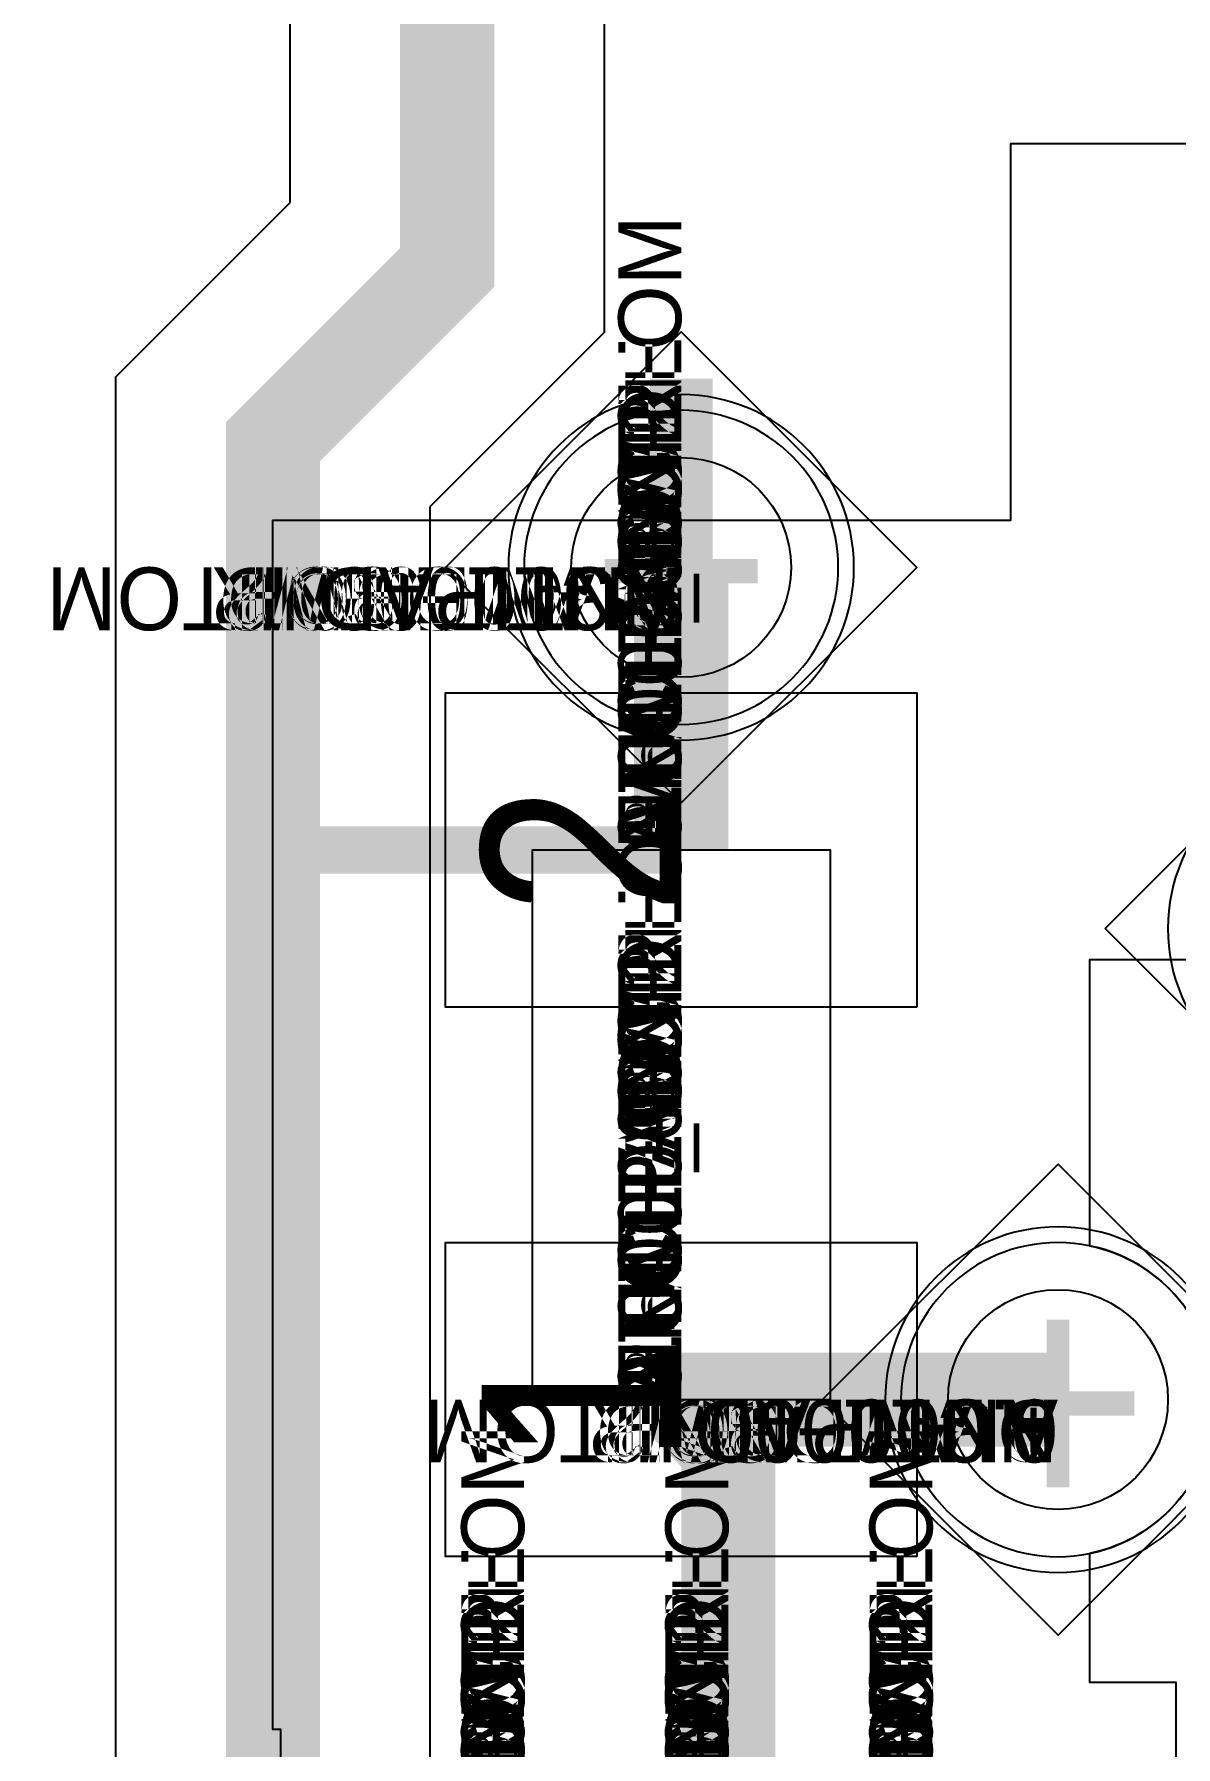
# Model space of a CAD drawing. Extents: x 0 to 323, y 0 to 320.
# Drawn here: x 130.25 to 133.89, y 165.95 to 171.4 of the extents above; entities that cross this region are included whole.
import ezdxf
from ezdxf.enums import TextEntityAlignment as Align

# ---------------------------------------------------------------- set-up
doc = ezdxf.new("R2010")
doc.units = 0
doc.header["$MEASUREMENT"] = 0
doc.layers.get('0').update_dxf_attribs({"linetype": 'CONTINUOUS'})
for name, color, linetype in [('CDN_FIGURES', 7, 'CONTINUOUS'), ('ETCH_BOTTOM', 7, 'CONTINUOUS'), ('ETCH_GND', 3, 'CONTINUOUS'), ('ETCH_INT1', 4, 'CONTINUOUS'), ('ETCH_INT2', 5, 'CONTINUOUS'), ('ETCH_PWR', 6, 'CONTINUOUS'), ('ETCH_TOP', 2, 'CONTINUOUS'), ('MANUFACTURING_NCLEGEND-1-6', 8, 'CONTINUOUS'), ('PACKAGE_GEOMETRY_ASSEMBLY_TOP', 11, 'CONTINUOUS'), ('PACKAGE_GEOMETRY_PIN_NUMBER', 9, 'CONTINUOUS')]:
    doc.layers.add(name, color=color, linetype=linetype)

# ---------------------------------------------------------------- blocks, each defined once
blk = doc.blocks.new('PAD_INFO')
for tag in ['SHAPE_TYPE', 'PAD_HEIGHT', 'PAD_LAYER', 'PAD_TYPE', 'PAD_WIDTH']:
    blk.add_attdef(tag, (0, 0), '', height=0.2)
at = {"flags": 2}
blk.add_attdef('CDN_TYPE', (0, 0), '', height=0.2, dxfattribs=at)
blk = doc.blocks.new('DRILL_INFO')
at = {"flags": 2}
blk.add_attdef('CDN_TYPE', (0, 0), '', height=0.2, dxfattribs=at)
for tag in ['FSHAPE', 'FCHAR', 'DRILL_HEIGHT', 'DIAMETER', 'PLATED', 'DRILL_WIDTH']:
    blk.add_attdef(tag, (0, 0), '', height=0.2)
blk = doc.blocks.new('VIA0700X0300')
at = {"layer": 'ETCH_BOTTOM'}
blk.add_circle((0, 0), 0.35, dxfattribs=at)
at = {"layer": 'ETCH_GND'}
blk.add_circle((0, 0), 0.35, dxfattribs=at)
at = {"layer": 'ETCH_INT1'}
blk.add_circle((0, 0), 0.35, dxfattribs=at)
at = {"layer": 'ETCH_INT2'}
blk.add_circle((0, 0), 0.35, dxfattribs=at)
at = {"layer": 'ETCH_PWR'}
blk.add_circle((0, 0), 0.35, dxfattribs=at)
at = {"layer": 'ETCH_TOP'}
blk.add_circle((0, 0), 0.35, dxfattribs=at)
ref = blk.add_blockref('PAD_INFO', (0, 0))
ref.add_attrib('PAD_LAYER', 'ETCH_TOP', (0, 0), dxfattribs={"height": 0.2})
ref.add_attrib('SHAPE_TYPE', 'NULL', (0, 0), dxfattribs={"height": 0.2})
ref.add_attrib('PAD_TYPE', 'ANTIPAD', (0, 0), dxfattribs={"height": 0.2})
ref.add_attrib('PAD_WIDTH', '0.000000', (0, 0), dxfattribs={"height": 0.2})
ref.add_attrib('PAD_HEIGHT', '0.000000', (0, 0), dxfattribs={"height": 0.2})
ref = blk.add_blockref('PAD_INFO', (0, 0))
ref.add_attrib('PAD_LAYER', 'ETCH_GND', (0, 0), dxfattribs={"height": 0.2})
ref.add_attrib('SHAPE_TYPE', 'NULL', (0, 0), dxfattribs={"height": 0.2})
ref.add_attrib('PAD_TYPE', 'ANTIPAD', (0, 0), dxfattribs={"height": 0.2})
ref.add_attrib('PAD_WIDTH', '0.000000', (0, 0), dxfattribs={"height": 0.2})
ref.add_attrib('PAD_HEIGHT', '0.000000', (0, 0), dxfattribs={"height": 0.2})
ref = blk.add_blockref('PAD_INFO', (0, 0))
ref.add_attrib('PAD_LAYER', 'ETCH_INT1', (0, 0), dxfattribs={"height": 0.2})
ref.add_attrib('SHAPE_TYPE', 'NULL', (0, 0), dxfattribs={"height": 0.2})
ref.add_attrib('PAD_TYPE', 'ANTIPAD', (0, 0), dxfattribs={"height": 0.2})
ref.add_attrib('PAD_WIDTH', '0.000000', (0, 0), dxfattribs={"height": 0.2})
ref.add_attrib('PAD_HEIGHT', '0.000000', (0, 0), dxfattribs={"height": 0.2})
ref = blk.add_blockref('PAD_INFO', (0, 0))
ref.add_attrib('PAD_LAYER', 'ETCH_INT2', (0, 0), dxfattribs={"height": 0.2})
ref.add_attrib('SHAPE_TYPE', 'NULL', (0, 0), dxfattribs={"height": 0.2})
ref.add_attrib('PAD_TYPE', 'ANTIPAD', (0, 0), dxfattribs={"height": 0.2})
ref.add_attrib('PAD_WIDTH', '0.000000', (0, 0), dxfattribs={"height": 0.2})
ref.add_attrib('PAD_HEIGHT', '0.000000', (0, 0), dxfattribs={"height": 0.2})
ref = blk.add_blockref('PAD_INFO', (0, 0))
ref.add_attrib('PAD_LAYER', 'ETCH_PWR', (0, 0), dxfattribs={"height": 0.2})
ref.add_attrib('SHAPE_TYPE', 'NULL', (0, 0), dxfattribs={"height": 0.2})
ref.add_attrib('PAD_TYPE', 'ANTIPAD', (0, 0), dxfattribs={"height": 0.2})
ref.add_attrib('PAD_WIDTH', '0.000000', (0, 0), dxfattribs={"height": 0.2})
ref.add_attrib('PAD_HEIGHT', '0.000000', (0, 0), dxfattribs={"height": 0.2})
ref = blk.add_blockref('PAD_INFO', (0, 0))
ref.add_attrib('PAD_LAYER', 'ETCH_BOTTOM', (0, 0), dxfattribs={"height": 0.2})
ref.add_attrib('SHAPE_TYPE', 'NULL', (0, 0), dxfattribs={"height": 0.2})
ref.add_attrib('PAD_TYPE', 'ANTIPAD', (0, 0), dxfattribs={"height": 0.2})
ref.add_attrib('PAD_WIDTH', '0.000000', (0, 0), dxfattribs={"height": 0.2})
ref.add_attrib('PAD_HEIGHT', '0.000000', (0, 0), dxfattribs={"height": 0.2})
ref = blk.add_blockref('PAD_INFO', (0, 0))
ref.add_attrib('PAD_LAYER', 'ETCH_TOP', (0, 0), dxfattribs={"height": 0.2})
ref.add_attrib('SHAPE_TYPE', 'NULL', (0, 0), dxfattribs={"height": 0.2})
ref.add_attrib('PAD_TYPE', 'THERMAL', (0, 0), dxfattribs={"height": 0.2})
ref.add_attrib('PAD_WIDTH', '0.000000', (0, 0), dxfattribs={"height": 0.2})
ref.add_attrib('PAD_HEIGHT', '0.000000', (0, 0), dxfattribs={"height": 0.2})
ref = blk.add_blockref('PAD_INFO', (0, 0))
ref.add_attrib('PAD_LAYER', 'ETCH_GND', (0, 0), dxfattribs={"height": 0.2})
ref.add_attrib('SHAPE_TYPE', 'NULL', (0, 0), dxfattribs={"height": 0.2})
ref.add_attrib('PAD_TYPE', 'THERMAL', (0, 0), dxfattribs={"height": 0.2})
ref.add_attrib('PAD_WIDTH', '0.000000', (0, 0), dxfattribs={"height": 0.2})
ref.add_attrib('PAD_HEIGHT', '0.000000', (0, 0), dxfattribs={"height": 0.2})
ref = blk.add_blockref('PAD_INFO', (0, 0))
ref.add_attrib('PAD_LAYER', 'ETCH_INT1', (0, 0), dxfattribs={"height": 0.2})
ref.add_attrib('SHAPE_TYPE', 'NULL', (0, 0), dxfattribs={"height": 0.2})
ref.add_attrib('PAD_TYPE', 'THERMAL', (0, 0), dxfattribs={"height": 0.2})
ref.add_attrib('PAD_WIDTH', '0.000000', (0, 0), dxfattribs={"height": 0.2})
ref.add_attrib('PAD_HEIGHT', '0.000000', (0, 0), dxfattribs={"height": 0.2})
ref = blk.add_blockref('PAD_INFO', (0, 0))
ref.add_attrib('PAD_LAYER', 'ETCH_INT2', (0, 0), dxfattribs={"height": 0.2})
ref.add_attrib('SHAPE_TYPE', 'NULL', (0, 0), dxfattribs={"height": 0.2})
ref.add_attrib('PAD_TYPE', 'THERMAL', (0, 0), dxfattribs={"height": 0.2})
ref.add_attrib('PAD_WIDTH', '0.000000', (0, 0), dxfattribs={"height": 0.2})
ref.add_attrib('PAD_HEIGHT', '0.000000', (0, 0), dxfattribs={"height": 0.2})
ref = blk.add_blockref('PAD_INFO', (0, 0))
ref.add_attrib('PAD_LAYER', 'ETCH_PWR', (0, 0), dxfattribs={"height": 0.2})
ref.add_attrib('SHAPE_TYPE', 'NULL', (0, 0), dxfattribs={"height": 0.2})
ref.add_attrib('PAD_TYPE', 'THERMAL', (0, 0), dxfattribs={"height": 0.2})
ref.add_attrib('PAD_WIDTH', '0.000000', (0, 0), dxfattribs={"height": 0.2})
ref.add_attrib('PAD_HEIGHT', '0.000000', (0, 0), dxfattribs={"height": 0.2})
ref = blk.add_blockref('PAD_INFO', (0, 0))
ref.add_attrib('PAD_LAYER', 'ETCH_BOTTOM', (0, 0), dxfattribs={"height": 0.2})
ref.add_attrib('SHAPE_TYPE', 'NULL', (0, 0), dxfattribs={"height": 0.2})
ref.add_attrib('PAD_TYPE', 'THERMAL', (0, 0), dxfattribs={"height": 0.2})
ref.add_attrib('PAD_WIDTH', '0.000000', (0, 0), dxfattribs={"height": 0.2})
ref.add_attrib('PAD_HEIGHT', '0.000000', (0, 0), dxfattribs={"height": 0.2})
ref = blk.add_blockref('PAD_INFO', (0, 0))
ref.add_attrib('PAD_LAYER', 'ETCH_TOP', (0, 0), dxfattribs={"height": 0.2})
ref.add_attrib('SHAPE_TYPE', 'CIRCLE', (0, 0), dxfattribs={"height": 0.2})
ref.add_attrib('PAD_TYPE', 'REGULAR', (0, 0), dxfattribs={"height": 0.2})
ref.add_attrib('PAD_WIDTH', '0.700000', (0, 0), dxfattribs={"height": 0.2})
ref.add_attrib('PAD_HEIGHT', '0.700000', (0, 0), dxfattribs={"height": 0.2})
ref = blk.add_blockref('PAD_INFO', (0, 0))
ref.add_attrib('PAD_LAYER', 'ETCH_GND', (0, 0), dxfattribs={"height": 0.2})
ref.add_attrib('SHAPE_TYPE', 'CIRCLE', (0, 0), dxfattribs={"height": 0.2})
ref.add_attrib('PAD_TYPE', 'REGULAR', (0, 0), dxfattribs={"height": 0.2})
ref.add_attrib('PAD_WIDTH', '0.700000', (0, 0), dxfattribs={"height": 0.2})
ref.add_attrib('PAD_HEIGHT', '0.700000', (0, 0), dxfattribs={"height": 0.2})
ref = blk.add_blockref('PAD_INFO', (0, 0))
ref.add_attrib('PAD_LAYER', 'ETCH_INT1', (0, 0), dxfattribs={"height": 0.2})
ref.add_attrib('SHAPE_TYPE', 'CIRCLE', (0, 0), dxfattribs={"height": 0.2})
ref.add_attrib('PAD_TYPE', 'REGULAR', (0, 0), dxfattribs={"height": 0.2})
ref.add_attrib('PAD_WIDTH', '0.700000', (0, 0), dxfattribs={"height": 0.2})
ref.add_attrib('PAD_HEIGHT', '0.700000', (0, 0), dxfattribs={"height": 0.2})
ref = blk.add_blockref('PAD_INFO', (0, 0))
ref.add_attrib('PAD_LAYER', 'ETCH_INT2', (0, 0), dxfattribs={"height": 0.2})
ref.add_attrib('SHAPE_TYPE', 'CIRCLE', (0, 0), dxfattribs={"height": 0.2})
ref.add_attrib('PAD_TYPE', 'REGULAR', (0, 0), dxfattribs={"height": 0.2})
ref.add_attrib('PAD_WIDTH', '0.700000', (0, 0), dxfattribs={"height": 0.2})
ref.add_attrib('PAD_HEIGHT', '0.700000', (0, 0), dxfattribs={"height": 0.2})
ref = blk.add_blockref('PAD_INFO', (0, 0))
ref.add_attrib('PAD_LAYER', 'ETCH_PWR', (0, 0), dxfattribs={"height": 0.2})
ref.add_attrib('SHAPE_TYPE', 'CIRCLE', (0, 0), dxfattribs={"height": 0.2})
ref.add_attrib('PAD_TYPE', 'REGULAR', (0, 0), dxfattribs={"height": 0.2})
ref.add_attrib('PAD_WIDTH', '0.700000', (0, 0), dxfattribs={"height": 0.2})
ref.add_attrib('PAD_HEIGHT', '0.700000', (0, 0), dxfattribs={"height": 0.2})
ref = blk.add_blockref('PAD_INFO', (0, 0))
ref.add_attrib('PAD_LAYER', 'ETCH_BOTTOM', (0, 0), dxfattribs={"height": 0.2})
ref.add_attrib('SHAPE_TYPE', 'CIRCLE', (0, 0), dxfattribs={"height": 0.2})
ref.add_attrib('PAD_TYPE', 'REGULAR', (0, 0), dxfattribs={"height": 0.2})
ref.add_attrib('PAD_WIDTH', '0.700000', (0, 0), dxfattribs={"height": 0.2})
ref.add_attrib('PAD_HEIGHT', '0.700000', (0, 0), dxfattribs={"height": 0.2})
ref = blk.add_blockref('DRILL_INFO', (0, 0))
ref.add_attrib('DIAMETER', '0.300000', (0, 0), dxfattribs={"height": 0.2})
ref.add_attrib('PLATED', 'PLATED', (0, 0), dxfattribs={"height": 0.2})
ref.add_attrib('FSHAPE', 'DIAMOND', (0, 0), dxfattribs={"height": 0.2})
ref.add_attrib('FCHAR', '+', (0, 0), dxfattribs={"height": 0.2})
ref.add_attrib('DRILL_WIDTH', '1.500000', (0, 0), dxfattribs={"height": 0.2})
ref.add_attrib('DRILL_HEIGHT', '1.500000', (0, 0), dxfattribs={"height": 0.2})
for tag in ['CDN_TYPE', 'PIN']:
    blk.add_attdef(tag, (0, 0), '', height=0.2)
at = {"flags": 2}
for tag in ['PSTKNAME', 'BBV']:
    blk.add_attdef(tag, (0, 0), '', height=0.2, dxfattribs=at)
blk = doc.blocks.new('FIGURE_DIAMOND')
at = {"layer": 'CDN_FIGURES'}
blk.add_lwpolyline([(-0.5, 0), (0, 0.5), (0.5, 0), (0, -0.5)], close=True, dxfattribs=at)
blk = doc.blocks.new('RC1300X0450TS_NS')
at = {"layer": 'ETCH_TOP'}
blk.add_lwpolyline([(-0.65, -0.225), (-0.65, 0.225), (0.65, 0.225), (0.65, -0.225)], close=True, dxfattribs=at)
ref = blk.add_blockref('PAD_INFO', (0, 0))
ref.add_attrib('PAD_LAYER', 'ETCH_TOP', (0, 0), dxfattribs={"height": 0.2})
ref.add_attrib('SHAPE_TYPE', 'NULL', (0, 0), dxfattribs={"height": 0.2})
ref.add_attrib('PAD_TYPE', 'ANTIPAD', (0, 0), dxfattribs={"height": 0.2})
ref.add_attrib('PAD_WIDTH', '0.000000', (0, 0), dxfattribs={"height": 0.2})
ref.add_attrib('PAD_HEIGHT', '0.000000', (0, 0), dxfattribs={"height": 0.2})
ref = blk.add_blockref('PAD_INFO', (0, 0))
ref.add_attrib('PAD_LAYER', 'ETCH_GND', (0, 0), dxfattribs={"height": 0.2})
ref.add_attrib('SHAPE_TYPE', 'NULL', (0, 0), dxfattribs={"height": 0.2})
ref.add_attrib('PAD_TYPE', 'ANTIPAD', (0, 0), dxfattribs={"height": 0.2})
ref.add_attrib('PAD_WIDTH', '0.000000', (0, 0), dxfattribs={"height": 0.2})
ref.add_attrib('PAD_HEIGHT', '0.000000', (0, 0), dxfattribs={"height": 0.2})
ref = blk.add_blockref('PAD_INFO', (0, 0))
ref.add_attrib('PAD_LAYER', 'ETCH_INT1', (0, 0), dxfattribs={"height": 0.2})
ref.add_attrib('SHAPE_TYPE', 'NULL', (0, 0), dxfattribs={"height": 0.2})
ref.add_attrib('PAD_TYPE', 'ANTIPAD', (0, 0), dxfattribs={"height": 0.2})
ref.add_attrib('PAD_WIDTH', '0.000000', (0, 0), dxfattribs={"height": 0.2})
ref.add_attrib('PAD_HEIGHT', '0.000000', (0, 0), dxfattribs={"height": 0.2})
ref = blk.add_blockref('PAD_INFO', (0, 0))
ref.add_attrib('PAD_LAYER', 'ETCH_INT2', (0, 0), dxfattribs={"height": 0.2})
ref.add_attrib('SHAPE_TYPE', 'NULL', (0, 0), dxfattribs={"height": 0.2})
ref.add_attrib('PAD_TYPE', 'ANTIPAD', (0, 0), dxfattribs={"height": 0.2})
ref.add_attrib('PAD_WIDTH', '0.000000', (0, 0), dxfattribs={"height": 0.2})
ref.add_attrib('PAD_HEIGHT', '0.000000', (0, 0), dxfattribs={"height": 0.2})
ref = blk.add_blockref('PAD_INFO', (0, 0))
ref.add_attrib('PAD_LAYER', 'ETCH_PWR', (0, 0), dxfattribs={"height": 0.2})
ref.add_attrib('SHAPE_TYPE', 'NULL', (0, 0), dxfattribs={"height": 0.2})
ref.add_attrib('PAD_TYPE', 'ANTIPAD', (0, 0), dxfattribs={"height": 0.2})
ref.add_attrib('PAD_WIDTH', '0.000000', (0, 0), dxfattribs={"height": 0.2})
ref.add_attrib('PAD_HEIGHT', '0.000000', (0, 0), dxfattribs={"height": 0.2})
ref = blk.add_blockref('PAD_INFO', (0, 0))
ref.add_attrib('PAD_LAYER', 'ETCH_BOTTOM', (0, 0), dxfattribs={"height": 0.2})
ref.add_attrib('SHAPE_TYPE', 'NULL', (0, 0), dxfattribs={"height": 0.2})
ref.add_attrib('PAD_TYPE', 'ANTIPAD', (0, 0), dxfattribs={"height": 0.2})
ref.add_attrib('PAD_WIDTH', '0.000000', (0, 0), dxfattribs={"height": 0.2})
ref.add_attrib('PAD_HEIGHT', '0.000000', (0, 0), dxfattribs={"height": 0.2})
ref = blk.add_blockref('PAD_INFO', (0, 0))
ref.add_attrib('PAD_LAYER', 'ETCH_TOP', (0, 0), dxfattribs={"height": 0.2})
ref.add_attrib('SHAPE_TYPE', 'NULL', (0, 0), dxfattribs={"height": 0.2})
ref.add_attrib('PAD_TYPE', 'THERMAL', (0, 0), dxfattribs={"height": 0.2})
ref.add_attrib('PAD_WIDTH', '0.000000', (0, 0), dxfattribs={"height": 0.2})
ref.add_attrib('PAD_HEIGHT', '0.000000', (0, 0), dxfattribs={"height": 0.2})
ref = blk.add_blockref('PAD_INFO', (0, 0))
ref.add_attrib('PAD_LAYER', 'ETCH_GND', (0, 0), dxfattribs={"height": 0.2})
ref.add_attrib('SHAPE_TYPE', 'NULL', (0, 0), dxfattribs={"height": 0.2})
ref.add_attrib('PAD_TYPE', 'THERMAL', (0, 0), dxfattribs={"height": 0.2})
ref.add_attrib('PAD_WIDTH', '0.000000', (0, 0), dxfattribs={"height": 0.2})
ref.add_attrib('PAD_HEIGHT', '0.000000', (0, 0), dxfattribs={"height": 0.2})
ref = blk.add_blockref('PAD_INFO', (0, 0))
ref.add_attrib('PAD_LAYER', 'ETCH_INT1', (0, 0), dxfattribs={"height": 0.2})
ref.add_attrib('SHAPE_TYPE', 'NULL', (0, 0), dxfattribs={"height": 0.2})
ref.add_attrib('PAD_TYPE', 'THERMAL', (0, 0), dxfattribs={"height": 0.2})
ref.add_attrib('PAD_WIDTH', '0.000000', (0, 0), dxfattribs={"height": 0.2})
ref.add_attrib('PAD_HEIGHT', '0.000000', (0, 0), dxfattribs={"height": 0.2})
ref = blk.add_blockref('PAD_INFO', (0, 0))
ref.add_attrib('PAD_LAYER', 'ETCH_INT2', (0, 0), dxfattribs={"height": 0.2})
ref.add_attrib('SHAPE_TYPE', 'NULL', (0, 0), dxfattribs={"height": 0.2})
ref.add_attrib('PAD_TYPE', 'THERMAL', (0, 0), dxfattribs={"height": 0.2})
ref.add_attrib('PAD_WIDTH', '0.000000', (0, 0), dxfattribs={"height": 0.2})
ref.add_attrib('PAD_HEIGHT', '0.000000', (0, 0), dxfattribs={"height": 0.2})
ref = blk.add_blockref('PAD_INFO', (0, 0))
ref.add_attrib('PAD_LAYER', 'ETCH_PWR', (0, 0), dxfattribs={"height": 0.2})
ref.add_attrib('SHAPE_TYPE', 'NULL', (0, 0), dxfattribs={"height": 0.2})
ref.add_attrib('PAD_TYPE', 'THERMAL', (0, 0), dxfattribs={"height": 0.2})
ref.add_attrib('PAD_WIDTH', '0.000000', (0, 0), dxfattribs={"height": 0.2})
ref.add_attrib('PAD_HEIGHT', '0.000000', (0, 0), dxfattribs={"height": 0.2})
ref = blk.add_blockref('PAD_INFO', (0, 0))
ref.add_attrib('PAD_LAYER', 'ETCH_BOTTOM', (0, 0), dxfattribs={"height": 0.2})
ref.add_attrib('SHAPE_TYPE', 'NULL', (0, 0), dxfattribs={"height": 0.2})
ref.add_attrib('PAD_TYPE', 'THERMAL', (0, 0), dxfattribs={"height": 0.2})
ref.add_attrib('PAD_WIDTH', '0.000000', (0, 0), dxfattribs={"height": 0.2})
ref.add_attrib('PAD_HEIGHT', '0.000000', (0, 0), dxfattribs={"height": 0.2})
ref = blk.add_blockref('PAD_INFO', (0, 0))
ref.add_attrib('PAD_LAYER', 'ETCH_TOP', (0, 0), dxfattribs={"height": 0.2})
ref.add_attrib('SHAPE_TYPE', 'RECTANGLE', (0, 0), dxfattribs={"height": 0.2})
ref.add_attrib('PAD_TYPE', 'REGULAR', (0, 0), dxfattribs={"height": 0.2})
ref.add_attrib('PAD_WIDTH', '1.300000', (0, 0), dxfattribs={"height": 0.2})
ref.add_attrib('PAD_HEIGHT', '0.450000', (0, 0), dxfattribs={"height": 0.2})
ref = blk.add_blockref('PAD_INFO', (0, 0))
ref.add_attrib('PAD_LAYER', 'ETCH_GND', (0, 0), dxfattribs={"height": 0.2})
ref.add_attrib('SHAPE_TYPE', 'NULL', (0, 0), dxfattribs={"height": 0.2})
ref.add_attrib('PAD_TYPE', 'REGULAR', (0, 0), dxfattribs={"height": 0.2})
ref.add_attrib('PAD_WIDTH', '0.000000', (0, 0), dxfattribs={"height": 0.2})
ref.add_attrib('PAD_HEIGHT', '0.000000', (0, 0), dxfattribs={"height": 0.2})
ref = blk.add_blockref('PAD_INFO', (0, 0))
ref.add_attrib('PAD_LAYER', 'ETCH_INT1', (0, 0), dxfattribs={"height": 0.2})
ref.add_attrib('SHAPE_TYPE', 'NULL', (0, 0), dxfattribs={"height": 0.2})
ref.add_attrib('PAD_TYPE', 'REGULAR', (0, 0), dxfattribs={"height": 0.2})
ref.add_attrib('PAD_WIDTH', '0.000000', (0, 0), dxfattribs={"height": 0.2})
ref.add_attrib('PAD_HEIGHT', '0.000000', (0, 0), dxfattribs={"height": 0.2})
ref = blk.add_blockref('PAD_INFO', (0, 0))
ref.add_attrib('PAD_LAYER', 'ETCH_INT2', (0, 0), dxfattribs={"height": 0.2})
ref.add_attrib('SHAPE_TYPE', 'NULL', (0, 0), dxfattribs={"height": 0.2})
ref.add_attrib('PAD_TYPE', 'REGULAR', (0, 0), dxfattribs={"height": 0.2})
ref.add_attrib('PAD_WIDTH', '0.000000', (0, 0), dxfattribs={"height": 0.2})
ref.add_attrib('PAD_HEIGHT', '0.000000', (0, 0), dxfattribs={"height": 0.2})
ref = blk.add_blockref('PAD_INFO', (0, 0))
ref.add_attrib('PAD_LAYER', 'ETCH_PWR', (0, 0), dxfattribs={"height": 0.2})
ref.add_attrib('SHAPE_TYPE', 'NULL', (0, 0), dxfattribs={"height": 0.2})
ref.add_attrib('PAD_TYPE', 'REGULAR', (0, 0), dxfattribs={"height": 0.2})
ref.add_attrib('PAD_WIDTH', '0.000000', (0, 0), dxfattribs={"height": 0.2})
ref.add_attrib('PAD_HEIGHT', '0.000000', (0, 0), dxfattribs={"height": 0.2})
ref = blk.add_blockref('PAD_INFO', (0, 0))
ref.add_attrib('PAD_LAYER', 'ETCH_BOTTOM', (0, 0), dxfattribs={"height": 0.2})
ref.add_attrib('SHAPE_TYPE', 'NULL', (0, 0), dxfattribs={"height": 0.2})
ref.add_attrib('PAD_TYPE', 'REGULAR', (0, 0), dxfattribs={"height": 0.2})
ref.add_attrib('PAD_WIDTH', '0.000000', (0, 0), dxfattribs={"height": 0.2})
ref.add_attrib('PAD_HEIGHT', '0.000000', (0, 0), dxfattribs={"height": 0.2})
ref = blk.add_blockref('DRILL_INFO', (0, 0))
ref.add_attrib('DIAMETER', '0.000000', (0, 0), dxfattribs={"height": 0.2})
ref.add_attrib('PLATED', 'PLATED', (0, 0), dxfattribs={"height": 0.2})
ref.add_attrib('FSHAPE', 'NULL', (0, 0), dxfattribs={"height": 0.2})
ref.add_attrib('DRILL_WIDTH', '0.000000', (0, 0), dxfattribs={"height": 0.2})
ref.add_attrib('DRILL_HEIGHT', '0.000000', (0, 0), dxfattribs={"height": 0.2})
for tag in ['CDN_TYPE', 'PIN']:
    blk.add_attdef(tag, (0, 0), '', height=0.2)
at = {"flags": 2}
for tag in ['PSTKNAME', 'BBV']:
    blk.add_attdef(tag, (0, 0), '', height=0.2, dxfattribs=at)
blk = doc.blocks.new('F58')
at = {"layer": 'ETCH_TOP'}
ref = blk.add_blockref('RC1300X0450TS_NS', (1.9, 0), dxfattribs=at)
ref.add_attrib('CDN_TYPE', 'PIN', (0, 0), dxfattribs={"height": 0.2})
ref.add_attrib('PIN', '6', (0, 0), dxfattribs={"height": 0.2})
ref = blk.add_blockref('RC1300X0450TS_NS', (1.9, -1.3), dxfattribs=at)
ref.add_attrib('CDN_TYPE', 'PIN', (0, 0), dxfattribs={"height": 0.2})
ref.add_attrib('PIN', '4', (0, 0), dxfattribs={"height": 0.2})
ref = blk.add_blockref('RC1300X0450TS_NS', (1.9, -0.65), dxfattribs=at)
ref.add_attrib('CDN_TYPE', 'PIN', (0, 0), dxfattribs={"height": 0.2})
ref.add_attrib('PIN', '5', (0, 0), dxfattribs={"height": 0.2})
at = {"flags": 2}
for tag in ['SYMBOL_TYPE', 'CDN_TYPE', 'REFDES']:
    blk.add_attdef(tag, (0, 0), '', height=0.2, dxfattribs=at)
blk = doc.blocks.new('RC1000X1500TS')
at = {"layer": 'ETCH_TOP'}
blk.add_lwpolyline([(-0.5, -0.75), (-0.5, 0.75), (0.5, 0.75), (0.5, -0.75)], close=True, dxfattribs=at)
ref = blk.add_blockref('PAD_INFO', (0, 0))
ref.add_attrib('PAD_LAYER', 'ETCH_TOP', (0, 0), dxfattribs={"height": 0.2})
ref.add_attrib('SHAPE_TYPE', 'NULL', (0, 0), dxfattribs={"height": 0.2})
ref.add_attrib('PAD_TYPE', 'ANTIPAD', (0, 0), dxfattribs={"height": 0.2})
ref.add_attrib('PAD_WIDTH', '0.000000', (0, 0), dxfattribs={"height": 0.2})
ref.add_attrib('PAD_HEIGHT', '0.000000', (0, 0), dxfattribs={"height": 0.2})
ref = blk.add_blockref('PAD_INFO', (0, 0))
ref.add_attrib('PAD_LAYER', 'ETCH_GND', (0, 0), dxfattribs={"height": 0.2})
ref.add_attrib('SHAPE_TYPE', 'NULL', (0, 0), dxfattribs={"height": 0.2})
ref.add_attrib('PAD_TYPE', 'ANTIPAD', (0, 0), dxfattribs={"height": 0.2})
ref.add_attrib('PAD_WIDTH', '0.000000', (0, 0), dxfattribs={"height": 0.2})
ref.add_attrib('PAD_HEIGHT', '0.000000', (0, 0), dxfattribs={"height": 0.2})
ref = blk.add_blockref('PAD_INFO', (0, 0))
ref.add_attrib('PAD_LAYER', 'ETCH_INT1', (0, 0), dxfattribs={"height": 0.2})
ref.add_attrib('SHAPE_TYPE', 'NULL', (0, 0), dxfattribs={"height": 0.2})
ref.add_attrib('PAD_TYPE', 'ANTIPAD', (0, 0), dxfattribs={"height": 0.2})
ref.add_attrib('PAD_WIDTH', '0.000000', (0, 0), dxfattribs={"height": 0.2})
ref.add_attrib('PAD_HEIGHT', '0.000000', (0, 0), dxfattribs={"height": 0.2})
ref = blk.add_blockref('PAD_INFO', (0, 0))
ref.add_attrib('PAD_LAYER', 'ETCH_INT2', (0, 0), dxfattribs={"height": 0.2})
ref.add_attrib('SHAPE_TYPE', 'NULL', (0, 0), dxfattribs={"height": 0.2})
ref.add_attrib('PAD_TYPE', 'ANTIPAD', (0, 0), dxfattribs={"height": 0.2})
ref.add_attrib('PAD_WIDTH', '0.000000', (0, 0), dxfattribs={"height": 0.2})
ref.add_attrib('PAD_HEIGHT', '0.000000', (0, 0), dxfattribs={"height": 0.2})
ref = blk.add_blockref('PAD_INFO', (0, 0))
ref.add_attrib('PAD_LAYER', 'ETCH_PWR', (0, 0), dxfattribs={"height": 0.2})
ref.add_attrib('SHAPE_TYPE', 'NULL', (0, 0), dxfattribs={"height": 0.2})
ref.add_attrib('PAD_TYPE', 'ANTIPAD', (0, 0), dxfattribs={"height": 0.2})
ref.add_attrib('PAD_WIDTH', '0.000000', (0, 0), dxfattribs={"height": 0.2})
ref.add_attrib('PAD_HEIGHT', '0.000000', (0, 0), dxfattribs={"height": 0.2})
ref = blk.add_blockref('PAD_INFO', (0, 0))
ref.add_attrib('PAD_LAYER', 'ETCH_BOTTOM', (0, 0), dxfattribs={"height": 0.2})
ref.add_attrib('SHAPE_TYPE', 'NULL', (0, 0), dxfattribs={"height": 0.2})
ref.add_attrib('PAD_TYPE', 'ANTIPAD', (0, 0), dxfattribs={"height": 0.2})
ref.add_attrib('PAD_WIDTH', '0.000000', (0, 0), dxfattribs={"height": 0.2})
ref.add_attrib('PAD_HEIGHT', '0.000000', (0, 0), dxfattribs={"height": 0.2})
ref = blk.add_blockref('PAD_INFO', (0, 0))
ref.add_attrib('PAD_LAYER', 'ETCH_TOP', (0, 0), dxfattribs={"height": 0.2})
ref.add_attrib('SHAPE_TYPE', 'NULL', (0, 0), dxfattribs={"height": 0.2})
ref.add_attrib('PAD_TYPE', 'THERMAL', (0, 0), dxfattribs={"height": 0.2})
ref.add_attrib('PAD_WIDTH', '0.000000', (0, 0), dxfattribs={"height": 0.2})
ref.add_attrib('PAD_HEIGHT', '0.000000', (0, 0), dxfattribs={"height": 0.2})
ref = blk.add_blockref('PAD_INFO', (0, 0))
ref.add_attrib('PAD_LAYER', 'ETCH_GND', (0, 0), dxfattribs={"height": 0.2})
ref.add_attrib('SHAPE_TYPE', 'NULL', (0, 0), dxfattribs={"height": 0.2})
ref.add_attrib('PAD_TYPE', 'THERMAL', (0, 0), dxfattribs={"height": 0.2})
ref.add_attrib('PAD_WIDTH', '0.000000', (0, 0), dxfattribs={"height": 0.2})
ref.add_attrib('PAD_HEIGHT', '0.000000', (0, 0), dxfattribs={"height": 0.2})
ref = blk.add_blockref('PAD_INFO', (0, 0))
ref.add_attrib('PAD_LAYER', 'ETCH_INT1', (0, 0), dxfattribs={"height": 0.2})
ref.add_attrib('SHAPE_TYPE', 'NULL', (0, 0), dxfattribs={"height": 0.2})
ref.add_attrib('PAD_TYPE', 'THERMAL', (0, 0), dxfattribs={"height": 0.2})
ref.add_attrib('PAD_WIDTH', '0.000000', (0, 0), dxfattribs={"height": 0.2})
ref.add_attrib('PAD_HEIGHT', '0.000000', (0, 0), dxfattribs={"height": 0.2})
ref = blk.add_blockref('PAD_INFO', (0, 0))
ref.add_attrib('PAD_LAYER', 'ETCH_INT2', (0, 0), dxfattribs={"height": 0.2})
ref.add_attrib('SHAPE_TYPE', 'NULL', (0, 0), dxfattribs={"height": 0.2})
ref.add_attrib('PAD_TYPE', 'THERMAL', (0, 0), dxfattribs={"height": 0.2})
ref.add_attrib('PAD_WIDTH', '0.000000', (0, 0), dxfattribs={"height": 0.2})
ref.add_attrib('PAD_HEIGHT', '0.000000', (0, 0), dxfattribs={"height": 0.2})
ref = blk.add_blockref('PAD_INFO', (0, 0))
ref.add_attrib('PAD_LAYER', 'ETCH_PWR', (0, 0), dxfattribs={"height": 0.2})
ref.add_attrib('SHAPE_TYPE', 'NULL', (0, 0), dxfattribs={"height": 0.2})
ref.add_attrib('PAD_TYPE', 'THERMAL', (0, 0), dxfattribs={"height": 0.2})
ref.add_attrib('PAD_WIDTH', '0.000000', (0, 0), dxfattribs={"height": 0.2})
ref.add_attrib('PAD_HEIGHT', '0.000000', (0, 0), dxfattribs={"height": 0.2})
ref = blk.add_blockref('PAD_INFO', (0, 0))
ref.add_attrib('PAD_LAYER', 'ETCH_BOTTOM', (0, 0), dxfattribs={"height": 0.2})
ref.add_attrib('SHAPE_TYPE', 'NULL', (0, 0), dxfattribs={"height": 0.2})
ref.add_attrib('PAD_TYPE', 'THERMAL', (0, 0), dxfattribs={"height": 0.2})
ref.add_attrib('PAD_WIDTH', '0.000000', (0, 0), dxfattribs={"height": 0.2})
ref.add_attrib('PAD_HEIGHT', '0.000000', (0, 0), dxfattribs={"height": 0.2})
ref = blk.add_blockref('PAD_INFO', (0, 0))
ref.add_attrib('PAD_LAYER', 'ETCH_GND', (0, 0), dxfattribs={"height": 0.2})
ref.add_attrib('SHAPE_TYPE', 'NULL', (0, 0), dxfattribs={"height": 0.2})
ref.add_attrib('PAD_TYPE', 'REGULAR', (0, 0), dxfattribs={"height": 0.2})
ref.add_attrib('PAD_WIDTH', '0.000000', (0, 0), dxfattribs={"height": 0.2})
ref.add_attrib('PAD_HEIGHT', '0.000000', (0, 0), dxfattribs={"height": 0.2})
ref = blk.add_blockref('PAD_INFO', (0, 0))
ref.add_attrib('PAD_LAYER', 'ETCH_INT1', (0, 0), dxfattribs={"height": 0.2})
ref.add_attrib('SHAPE_TYPE', 'NULL', (0, 0), dxfattribs={"height": 0.2})
ref.add_attrib('PAD_TYPE', 'REGULAR', (0, 0), dxfattribs={"height": 0.2})
ref.add_attrib('PAD_WIDTH', '0.000000', (0, 0), dxfattribs={"height": 0.2})
ref.add_attrib('PAD_HEIGHT', '0.000000', (0, 0), dxfattribs={"height": 0.2})
ref = blk.add_blockref('PAD_INFO', (0, 0))
ref.add_attrib('PAD_LAYER', 'ETCH_INT2', (0, 0), dxfattribs={"height": 0.2})
ref.add_attrib('SHAPE_TYPE', 'NULL', (0, 0), dxfattribs={"height": 0.2})
ref.add_attrib('PAD_TYPE', 'REGULAR', (0, 0), dxfattribs={"height": 0.2})
ref.add_attrib('PAD_WIDTH', '0.000000', (0, 0), dxfattribs={"height": 0.2})
ref.add_attrib('PAD_HEIGHT', '0.000000', (0, 0), dxfattribs={"height": 0.2})
ref = blk.add_blockref('PAD_INFO', (0, 0))
ref.add_attrib('PAD_LAYER', 'ETCH_PWR', (0, 0), dxfattribs={"height": 0.2})
ref.add_attrib('SHAPE_TYPE', 'NULL', (0, 0), dxfattribs={"height": 0.2})
ref.add_attrib('PAD_TYPE', 'REGULAR', (0, 0), dxfattribs={"height": 0.2})
ref.add_attrib('PAD_WIDTH', '0.000000', (0, 0), dxfattribs={"height": 0.2})
ref.add_attrib('PAD_HEIGHT', '0.000000', (0, 0), dxfattribs={"height": 0.2})
ref = blk.add_blockref('PAD_INFO', (0, 0))
ref.add_attrib('PAD_LAYER', 'ETCH_BOTTOM', (0, 0), dxfattribs={"height": 0.2})
ref.add_attrib('SHAPE_TYPE', 'NULL', (0, 0), dxfattribs={"height": 0.2})
ref.add_attrib('PAD_TYPE', 'REGULAR', (0, 0), dxfattribs={"height": 0.2})
ref.add_attrib('PAD_WIDTH', '0.000000', (0, 0), dxfattribs={"height": 0.2})
ref.add_attrib('PAD_HEIGHT', '0.000000', (0, 0), dxfattribs={"height": 0.2})
ref = blk.add_blockref('DRILL_INFO', (0, 0))
ref.add_attrib('DIAMETER', '0.000000', (0, 0), dxfattribs={"height": 0.2})
ref.add_attrib('PLATED', 'PLATED', (0, 0), dxfattribs={"height": 0.2})
ref.add_attrib('FSHAPE', 'NULL', (0, 0), dxfattribs={"height": 0.2})
ref.add_attrib('DRILL_WIDTH', '0.000000', (0, 0), dxfattribs={"height": 0.2})
ref.add_attrib('DRILL_HEIGHT', '0.000000', (0, 0), dxfattribs={"height": 0.2})
ref = blk.add_blockref('PAD_INFO', (0, 0))
ref.add_attrib('PAD_LAYER', 'ETCH_TOP', (0, 0), dxfattribs={"height": 0.2})
ref.add_attrib('SHAPE_TYPE', 'RECTANGLE', (0, 0), dxfattribs={"height": 0.2})
ref.add_attrib('PAD_TYPE', 'REGULAR', (0, 0), dxfattribs={"height": 0.2})
ref.add_attrib('PAD_WIDTH', '1.000000', (0, 0), dxfattribs={"height": 0.2})
ref.add_attrib('PAD_HEIGHT', '1.500000', (0, 0), dxfattribs={"height": 0.2})
for tag in ['CDN_TYPE', 'PIN']:
    blk.add_attdef(tag, (0, 0), '', height=0.2)
at = {"flags": 2}
for tag in ['PSTKNAME', 'BBV']:
    blk.add_attdef(tag, (0, 0), '', height=0.2, dxfattribs=at)
blk = doc.blocks.new('F56')
at = {"layer": 'PACKAGE_GEOMETRY_ASSEMBLY_TOP'}
blk.add_lwpolyline([(0, -0.475), (1.75, -0.475), (1.75, 0.475), (0, 0.475)], close=True, dxfattribs=at)
at = {"layer": 'ETCH_TOP'}
ref = blk.add_blockref('RC1000X1500TS', (0, 0), dxfattribs=at)
ref.add_attrib('CDN_TYPE', 'PIN', (0, 0), dxfattribs={"height": 0.2})
ref.add_attrib('PIN', '1', (0, 0), dxfattribs={"height": 0.2})
ref = blk.add_blockref('RC1000X1500TS', (1.75, 0), dxfattribs=at)
ref.add_attrib('CDN_TYPE', 'PIN', (0, 0), dxfattribs={"height": 0.2})
ref.add_attrib('PIN', '2', (0, 0), dxfattribs={"height": 0.2})
at = {"flags": 2}
for tag in ['SYMBOL_TYPE', 'CDN_TYPE', 'REFDES']:
    blk.add_attdef(tag, (0, 0), '', height=0.2, dxfattribs=at)

msp = doc.modelspace()

# ---------------------------------------------------------------- linework, layer by layer
at = {"layer": 'ETCH_BOTTOM'}
for points, format in [([(124.5855, 221.8091), (132.0677, 214.3269), (132.0677, 170.4534), (131.5127, 169.8984), (131.5127, 165.1847, -1.558329), (130.5125, 165.1847), (130.5125, 170.3126), (131.0675, 170.8676), (131.0675, 183.0334), (129.2175, 183.0334), (129.2175, 183.4834), (127.9592, 183.4834), (127.6719, 183.1962, -0.17081)], "xyb"), ([(123.7476, 221.4555, 0.3, 0.3, 0), (124.2319, 221.4555, 0.3, 0.3, 0), (131.5676, 214.1198, 0.3, 0.3, 0), (131.5676, 170.6605, 0.3, 0.3, 0), (131.0126, 170.1055, 0.3, 0.3, 0), (131.0126, 164.9555, 0.3, 0.3, 0)], "xyseb"), ([(132.3126, 169.7055, 0.2, 0.2, 0), (132.3126, 170.3063, 0.2, 0.2, 0)], "xyseb"), ([(132.3126, 169.1047, 0.2, 0.2, 0), (132.3126, 169.7055, 0.2, 0.2, 0)], "xyseb")]:
    msp.add_lwpolyline(points, format=format, dxfattribs=at)
for points in [[(132.8627, 169.7055, 1), (131.7625, 169.7055, 1)], [(134.9627, 168.5555, 1), (133.8625, 168.5555, 1)], [(134.0627, 167.0555, 1), (132.9625, 167.0555, 1)]]:
    msp.add_lwpolyline(points, format="xyb", close=True, dxfattribs=at)
at = {"layer": 'ETCH_GND'}
msp.add_lwpolyline([(134.0127, 167.0555, 1), (133.0125, 167.0555, 1)], format="xyb", close=True, dxfattribs=at)
at = {"layer": 'ETCH_INT1'}
for points in [[(132.8127, 169.7055, 1), (131.8125, 169.7055, 1)], [(134.0127, 167.0555, 1), (133.0125, 167.0555, 1)]]:
    msp.add_lwpolyline(points, format="xyb", close=True, dxfattribs=at)
at = {"layer": 'ETCH_INT2'}
msp.add_lwpolyline([(132.8127, 169.7055, 1), (131.8125, 169.7055, 1)], format="xyb", close=True, dxfattribs=at)
at = {"layer": 'ETCH_PWR'}
msp.add_lwpolyline([(132.8127, 169.7055, 1), (131.8125, 169.7055, 1)], format="xyb", close=True, dxfattribs=at)
at = {"layer": 'ETCH_TOP'}
for points, format in [([(131.0375, 165.4556), (131.0375, 166.0054), (131.0125, 166.0054), (131.0125, 169.8556), (133.3625, 169.8556), (133.3625, 171.0556), (134.5625, 171.0556), (134.5625, 174.0155, -0.816367)], "xyb"), ([(132.3126, 168.8055, 0.3, 0.3, 0), (132.3126, 169.7055, 0.3, 0.3, 0)], "xyseb"), ([(130.9618, 168.8055, 0.15, 0.15, 0), (132.3126, 168.8055, 0.15, 0.15, 0)], "xyseb"), ([(137.2127, 168.4554), (133.6127, 168.4554), (133.6127, 167.5455, -0.816367), (133.6127, 166.5655), (133.6127, 166.1556), (133.8877, 166.1556), (133.8877, 165.4556)], "xyb"), ([(132.3126, 167.0555, 0.3, 0.3, 0), (133.5126, 167.0555, 0.3, 0.3, 0)], "xyseb"), ([(132.4626, 164.9555, 0.3, 0.3, 0), (132.4626, 166.9055, 0.3, 0.3, 0), (132.3126, 167.0555, 0.3, 0.3, 0)], "xyseb")]:
    msp.add_lwpolyline(points, format=format, dxfattribs=at)

# ---------------------------------------------------------------- block references
at = {"rotation": 90}
for name, p in [('F56', (132.3126, 167.0555)), ('F58', (131.8126, 163.0555))]:
    msp.add_blockref(name, p, dxfattribs=at)
at = {"layer": 'ETCH_TOP', "rotation": 180}
for p in [(132.3126, 169.7055), (133.5126, 167.0555)]:
    msp.add_blockref('VIA0700X0300', p, dxfattribs=at)
at = {"layer": 'MANUFACTURING_NCLEGEND-1-6', "xscale": 1.5, "yscale": 1.5}
for p in [(132.3126, 169.7055), (134.4126, 168.5555), (133.5126, 167.0555)]:
    msp.add_blockref('FIGURE_DIAMOND', p, dxfattribs=at)

# ---------------------------------------------------------------- texts
at = {"layer": 'MANUFACTURING_NCLEGEND-1-6'}
for p in [(132.3126, 169.7055), (133.5126, 167.0555)]:
    msp.add_text('+', height=0.75, dxfattribs=at).set_placement(p, align=Align.MIDDLE_CENTER)
at = {"layer": 'PACKAGE_GEOMETRY_PIN_NUMBER', "width": 0.88}
for s, p in [('2', (132.3126, 168.8055)), ('1', (132.3126, 167.0555))]:
    msp.add_text(s, height=0.635, rotation=90, dxfattribs=at).set_placement(p, align=Align.CENTER)

doc.saveas('drawing.dxf')
